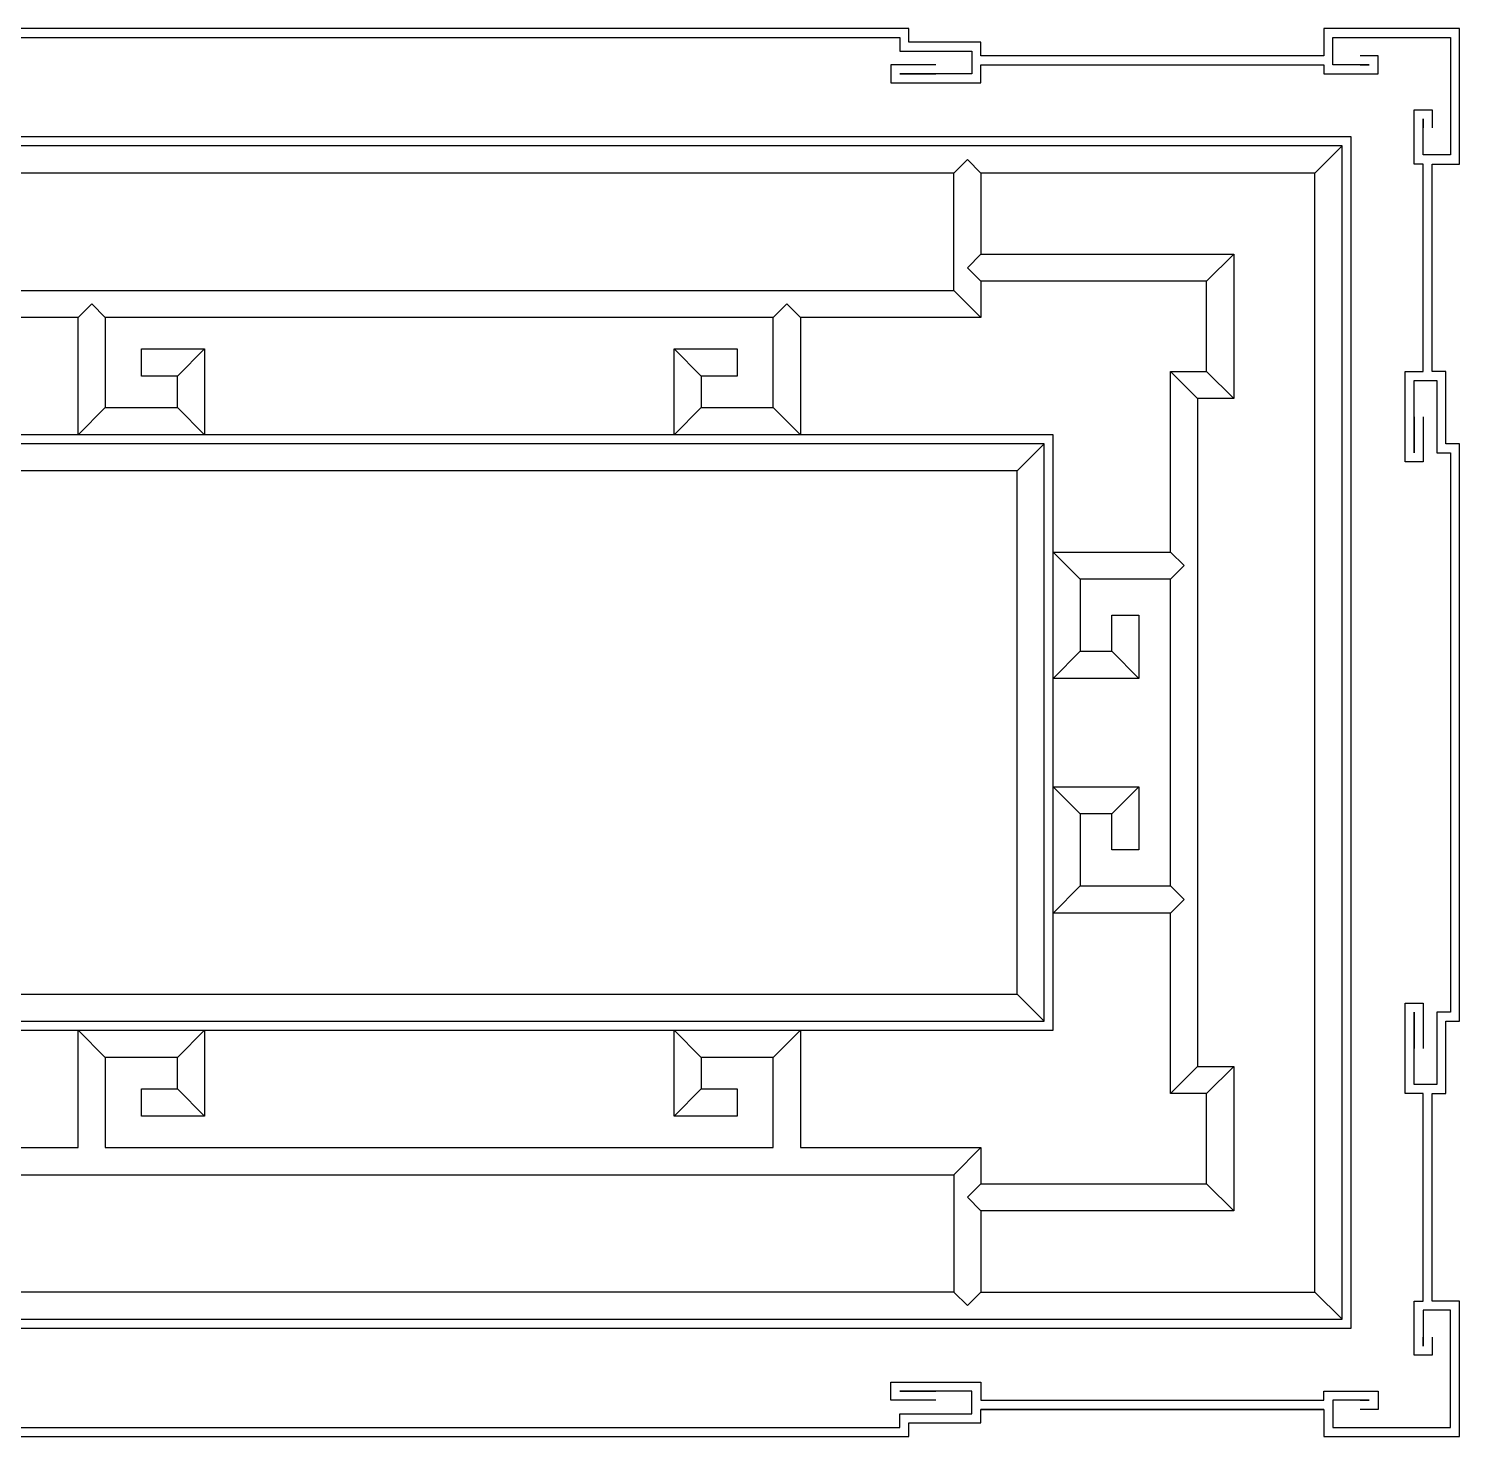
# Model space of a CAD drawing. Extents: x -66030 to 95157, y -13132 to 45879.
# Drawn here: x 53625 to 55210, y 15001 to 16561 of the extents above; entities that cross this region are included whole.
import ezdxf

# ---------------------------------------------------------------- set-up
doc = ezdxf.new("R2010")
doc.units = 0
doc.header["$LTSCALE"] = 100
doc.header["$MEASUREMENT"] = 0
for name, color, linetype in [('3', 11, 'CONTINUOUS'), ('4', 121, 'CONTINUOUS'), ('7', 105, 'CONTINUOUS')]:
    doc.layers.add(name, color=color, linetype=linetype)

# ---------------------------------------------------------------- blocks, each defined once
blk = doc.blocks.new('窗-014')
at = {"layer": '3'}
for p, q in [((2100, 1400), (2130, 1430)), ((2010, 1310), (1980, 1280)), ((1700, 1270), (1730, 1240)), ((840, 1175), (870, 1205)), ((1420, 1175), (1390, 1205)), ((1940, 1180), (1970, 1150)), ((1980, 1180), (2010, 1150)), ((760, 1140), (730, 1110)), ((840, 1140), (870, 1110)), ((1420, 1140), (1390, 1110)), ((1500, 1140), (1530, 1110)), ((1800, 1100), (1770, 1070)), ((1840, 950), (1810, 980)), ((1840, 870), (1810, 840)), ((1875, 870), (1905, 840)), ((1840, 690), (1810, 720)), ((1875, 690), (1905, 720)), ((1840, 610), (1810, 580)), ((1770, 490), (1800, 460)), ((760, 420), (730, 450)), ((840, 420), (870, 450)), ((1420, 420), (1390, 450)), ((1500, 420), (1530, 450)), ((1940, 380), (1970, 410)), ((1980, 380), (2010, 410)), ((840, 385), (870, 355)), ((1420, 385), (1390, 355)), ((1700, 290), (1730, 320)), ((1980, 280), (2010, 250)), ((2100, 160), (2130, 130))]:
    blk.add_line(p, q, dxfattribs=at)
for points in [[(580, 1510), (620, 1510), (620, 1510), (540, 1510), (540, 1535), (620, 1535), (620, 1550), (1640, 1550), (1640, 1535), (1720, 1535), (1720, 1510), (1640, 1510), (1640, 1510), (1680, 1510)], [(2150, 1520), (2160, 1520), (2160, 1520), (2120, 1520), (2120, 1550), (2250, 1550), (2250, 1420), (2220, 1420), (2220, 1460), (2220, 1460), (2220, 1450)], [(1680, 1520), (1630, 1520), (1630, 1500), (1730, 1500), (1730, 1520), (2110, 1520), (2110, 1510), (2170, 1510), (2170, 1530), (2150, 1530)], [(2220, 1130), (2220, 1080), (2200, 1080), (2200, 1180), (2220, 1180), (2220, 1410), (2210, 1410), (2210, 1470), (2230, 1470), (2230, 1450)], [(1730, 1400), (1715, 1415), (1700, 1400)], [(1730, 1310), (1715, 1295), (1730, 1280)], [(530, 320), (730, 320), (730, 450), (870, 450), (870, 355), (800, 355), (800, 385), (840, 385), (840, 420), (760, 420), (760, 320), (1500, 320), (1500, 420), (1420, 420), (1420, 385), (1460, 385), (1460, 355), (1390, 355), (1390, 450), (1530, 450), (1530, 320), (1730, 320), (1730, 280), (1980, 280), (1980, 380), (1940, 380), (1940, 580), (1810, 580), (1810, 720), (1905, 720), (1905, 650), (1875, 650), (1875, 690), (1840, 690), (1840, 610), (1940, 610), (1940, 950), (1840, 950), (1840, 870), (1875, 870), (1875, 910), (1905, 910), (1905, 840), (1810, 840), (1810, 980), (1940, 980), (1940, 1180), (1980, 1180), (1980, 1280), (1730, 1280), (1730, 1240), (1530, 1240), (1530, 1110), (1390, 1110), (1390, 1205), (1460, 1205), (1460, 1175), (1420, 1175), (1420, 1140), (1500, 1140), (1500, 1240), (760, 1240), (760, 1140), (840, 1140), (840, 1175), (800, 1175), (800, 1205), (870, 1205), (870, 1110), (730, 1110), (730, 1240), (530, 1240)], [(730, 1240), (745, 1255), (760, 1240)], [(1530, 1240), (1515, 1255), (1500, 1240)], [(2210, 1130), (2210, 1090), (2210, 1090), (2210, 1170), (2235, 1170), (2235, 1090), (2250, 1090), (2250, 470), (2235, 470), (2235, 390), (2210, 390), (2210, 470), (2210, 470), (2210, 430)], [(1940, 980), (1955, 965), (1940, 950)], [(1940, 610), (1955, 595), (1940, 580)], [(2230, 110), (2230, 90), (2210, 90), (2210, 150), (2220, 150), (2220, 380), (2200, 380), (2200, 480), (2220, 480), (2220, 430)], [(1730, 250), (1715, 265), (1730, 280)], [(1730, 160), (1715, 145), (1700, 160)], [(2150, 40), (2160, 40), (2160, 40), (2120, 40), (2120, 10), (2250, 10), (2250, 140), (2220, 140), (2220, 100), (2220, 100), (2220, 110)], [(580, 50), (620, 50), (620, 50), (540, 50), (540, 25), (620, 25), (620, 10), (1640, 10), (1640, 25), (1720, 25), (1720, 50), (1640, 50), (1640, 50), (1680, 50)], [(1680, 40), (1630, 40), (1630, 60), (1730, 60), (1730, 40), (2110, 40), (2110, 50), (2170, 50), (2170, 30), (2150, 30)]]:
    blk.add_lwpolyline(points, dxfattribs=at)
for points in [[(120, 120), (2140, 120), (2140, 1440), (120, 1440)], [(1700, 1400), (560, 1400), (560, 1270), (1700, 1270)], [(1730, 250), (1730, 160), (2100, 160), (2100, 1400), (1730, 1400), (1730, 1310), (2010, 1310), (2010, 1150), (1970, 1150), (1970, 410), (2010, 410), (2010, 250)], [(450, 450), (1810, 450), (1810, 1110), (450, 1110)], [(460, 460), (1800, 460), (1800, 1100), (460, 1100)], [(1700, 160), (560, 160), (560, 290), (1700, 290)]]:
    blk.add_lwpolyline(points, close=True, dxfattribs=at)
at = {"layer": '4'}
for points in [[(2110, 30), (1730, 30), (2110, 30), (2110, 0), (2260, 0), (2260, 150), (2230, 150), (2230, 380), (2245, 380), (2245, 460), (2260, 460), (2260, 1100), (2245, 1100), (2245, 1180), (2230, 1180), (2230, 1410), (2260, 1410), (2260, 1560), (2110, 1560), (2110, 1530), (1730, 1530), (1730, 1545), (1650, 1545), (1650, 1560), (610, 1560)], [(610, 0), (1650, 0), (1650, 15), (1730, 15), (1730, 30)]]:
    blk.add_lwpolyline(points, dxfattribs=at)
blk.add_lwpolyline([(130, 130), (2130, 130), (2130, 1430), (130, 1430)], close=True, dxfattribs=at)
at = {"layer": '7'}
blk.add_lwpolyline([(490, 490), (1770, 490), (1770, 1070), (490, 1070)], close=True, dxfattribs=at)

msp = doc.modelspace()

# ---------------------------------------------------------------- block references
at = {"layer": '3'}
msp.add_blockref('窗-014', (52949.9, 15000.5), dxfattribs=at)

doc.saveas('drawing.dxf')
